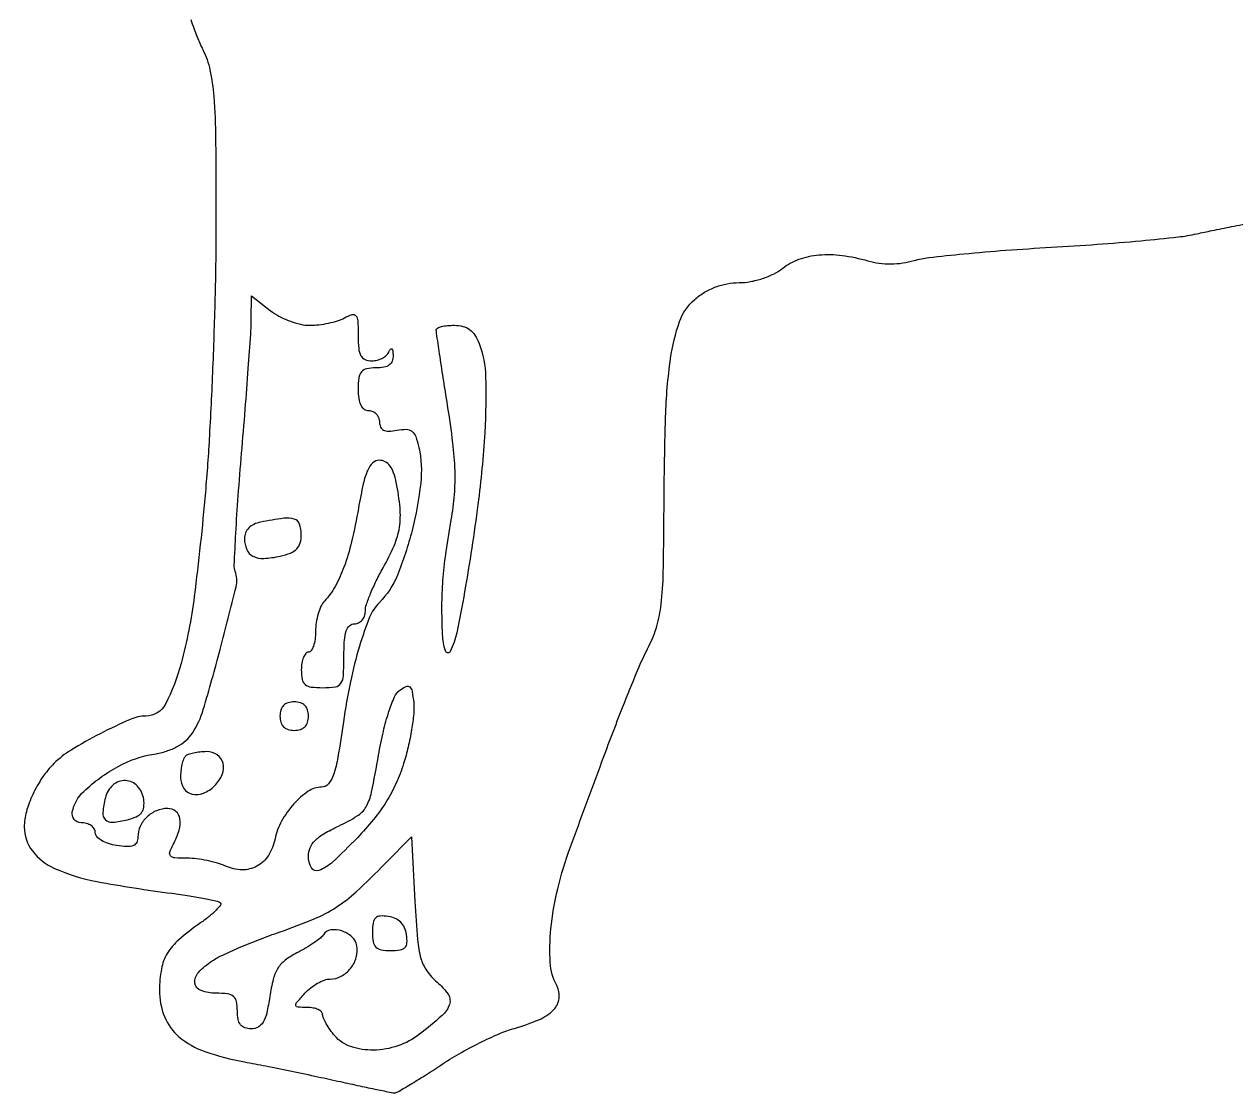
# Model space of a CAD drawing. Extents: x 0 to 524, y 0 to 407.
# Drawn here: x 63 to 233.5, y 0 to 150.4 of the extents above; entities that cross this region are included whole.
import ezdxf

# ---------------------------------------------------------------- set-up
doc = ezdxf.new("R2010")
doc.units = 0

msp = doc.modelspace()

# ---------------------------------------------------------------- linework, layer by layer
msp.add_lwpolyline([(86.447835, 151.025765, 0.010989), (87.329247, 148.600126, 0.02388), (88.133912, 146.789838, -0.063949), (89.142738, 143.922374, -0.033779), (89.681328, 140.182694, -0.016522), (89.934756, 134.218073, -0.002508), (89.987303, 122.289838, -0.005789), (89.875171, 113.090641, -0.003922), (89.543866, 102.613265, -0.003951), (89.064347, 92.495159, -0.007881), (88.495561, 84.5, -0.009939), (86.926936, 69.849146, -0.033394), (85.074761, 60.386939, -0.054077), (82.874611, 54.682523, -0.280701), (80.113756, 53, 0.104273), (77.891141, 52.531389, 0.015202), (73.703605, 50.529246, 0.017597), (69.596884, 48.223573, 0.059727), (67.185969, 46.328826, 0.046968), (65.542309, 44.343518, 0.039993), (64.196003, 41.979657, 0.041464), (63.296532, 39.552497, 0.068109), (63, 37.385693, 0.166587), (64.15276, 34.021773, 0.1229), (67.271464, 31.571516, 0.059982), (73.209266, 29.724691, 0.013151), (83.791872, 28.06655, -0.006532), (86.240059, 27.716091, -0.009518), (88.386995, 27.338084, -0.005561), (90.171053, 26.968185, -0.143431), (90.599447, 26.733886, -0.377897), (90.620081, 26.405669, -0.029348), (89.992062, 25.687473, -0.028622), (89.038811, 24.823382, -0.016749), (87.807575, 23.895807, 0.024314), (84.779981, 21.542296, 0.07854), (83.134329, 19.606807, 0.092707), (82.312744, 17.44375, 0.042599), (82.031803, 14.430335, 0.097687), (82.734439, 10.715633, 0.122799), (84.780252, 7.886471, 0.092246), (88.430327, 5.814104, 0.037065), (94, 4.342533, -0.003007), (96.992994, 3.766216, -0.001656), (100.646765, 3.027257, -0.001651), (104.347683, 2.253245, -0.002648), (107.499626, 1.56571, 0.001804), (110.227883, 0.965766, 0.002652), (112.630061, 0.459927, 0.001242), (114.678209, 0.045269, 0.049358), (115.135674, 0, 0.132447), (115.564489, 0.115619, 0.003367), (117.307682, 1.1451, 0.00696), (119.34285, 2.404413, 0.004665), (121.636047, 3.898211, -0.017393), (124.21073, 5.483534, -0.013718), (127.099339, 7.023139, -0.013937), (129.863827, 8.305689, -0.033091), (132, 9.06218, 0.032358), (135.454519, 10.279852, 0.096777), (137.517474, 11.680727, 0.165954), (138.294744, 13.279997, 0.154943), (137.961253, 15.072399, -0.108244), (137.04595, 18.307169, -0.039708), (137.13801, 23.083378, -0.035339), (138.09682, 28.692721, -0.027753), (139.893465, 34.596096, -0.001158), (144.325564, 46.616659, -0.004228), (147.219265, 54.211759, -0.006433), (149.322552, 59.397161, -0.018387), (150.962259, 62.926021, 0.048498), (152.042764, 65.672444, 0.041058), (152.650089, 68.733928, 0.023077), (152.950601, 73.171445, 0.00447), (153.051351, 81.210162, -0.006433), (153.28026, 95.116244, -0.027937), (153.981671, 103.330281, -0.048942), (155.247243, 108.527733, -0.131697), (157.372576, 111.644053, -0.043828), (158.769662, 112.64729, -0.044035), (160.318086, 113.389835, -0.044303), (161.96337, 113.846232, -0.045543), (163.648034, 114, 0.045322), (165.219557, 114.142741, 0.034183), (166.900717, 114.571121, 0.034625), (168.476399, 115.213411, 0.052606), (169.727129, 116, -0.081058), (172.04664, 117.281512, -0.063659), (174.856697, 117.897649, -0.055031), (178.112532, 117.828442, -0.037041), (181.756602, 117.069806, 0.03784), (183.32971, 116.744931, 0.033382), (185.001751, 116.642355, 0.033346), (186.674565, 116.763235, 0.037525), (188.25, 117.105318, -0.043591), (190.321898, 117.528991, -0.004548), (195.261188, 118.051943, -0.005616), (201.168677, 118.556223, -0.004469), (207.554045, 118.971772, 0.004212), (214.026462, 119.389641, 0.004838), (220.198214, 119.900413, 0.00437), (225.41986, 120.429531, 0.027656), (228.054045, 120.868224, -0.004238), (230.181803, 121.325848, -0.001958), (232.956501, 121.886734, -0.001939), (235.877947, 122.453626, -0.002692)], format="xyb")
for points in [[(103.2006, 108, 0.029929), (104.464405, 108.075716, 0.022496), (105.838725, 108.304085, 0.022926), (107.116069, 108.63773, 0.047551), (108.065741, 109.035184, -0.046393), (109.157234, 109.494959, -0.314344), (109.68642, 109.329423, -0.153954), (109.950681, 108.612143, -0.011871), (110, 106.535184, 0.022403), (110.081446, 104.718365, 0.102156), (110.385542, 103.711111, 0.172983), (110.970258, 103.186352, 0.097516), (111.916667, 103, 0.060204), (112.687147, 103.09311, 0.059088), (113.418476, 103.367188, 0.064373), (114.003208, 103.771682, 0.113869), (114.337719, 104.25, -0.051902), (114.54862, 104.648042, -0.449116), (114.724694, 104.672067, -0.185333), (114.862835, 104.416573, -0.021021), (114.921053, 103.75, -0.09932), (114.800087, 102.965082, -0.149605), (114.385319, 102.417105, -0.113288), (113.634193, 102.099298, -0.043691), (112.5, 102, 0.047675), (111.175563, 101.873428, 0.173074), (110.458333, 101.45, 0.144586), (110.097235, 100.613599, 0.030103), (110, 99, 0.033607), (110.088963, 97.677925, 0.082504), (110.375, 96.75, 0.12651), (110.851045, 96.202091, 0.152103), (111.5, 96, -0.106951), (112.0723, 95.876167, -0.099476), (112.559375, 95.52513, -0.095899), (112.885919, 95.000559, -0.091651), (113, 94.383423, 0.101079), (113.146781, 93.664771, 0.184615), (113.55683, 93.240257, 0.122483), (114.290203, 93.096278, 0.034762), (115.452977, 93.235762, -0.048615), (116.768008, 93.356729, -0.166508), (117.567175, 93.078151, -0.14146), (118.10455, 92.332295, -0.031781), (118.541276, 90.812071, -0.081921), (118.805896, 85.798037, -0.03453), (117.595744, 79.139491, -0.034162), (115.520724, 72.816818, -0.099626), (113, 69.002801, 0.100057), (111.619571, 66.910251, 0.022531), (110.19538, 62.866789, 0.021713), (108.905473, 57.818855, 0.016541), (107.919295, 52.19792, -0.006335), (107.152855, 47.236574, -0.03911), (106.529291, 44.733199, -0.093709), (105.813907, 43.45178, -0.222241), (104.84769, 43, 0.150623), (102.977941, 42.42367, 0.06023), (100.938805, 40.641289, 0.056979), (99.223189, 38.229668, 0.076376), (98.299249, 35.714484, -0.091641), (97.370502, 33.405031, -0.126867), (95.749173, 31.88464, -0.131314), (93.639841, 31.368983, -0.101889), (91.326454, 31.897119, 0.036445), (90.184147, 32.320149, 0.020168), (88.73917, 32.676029, 0.020019), (87.238383, 32.919948, 0.030281), (85.917763, 33, -0.015844), (84.209926, 33.054133, -0.181251), (83.606101, 33.325221, -0.289834), (83.486098, 33.847138, -0.038316), (83.964816, 34.934259, 0.048332), (84.803047, 36.94592, 0.112487), (84.923386, 38.56508, 0.185484), (84.339954, 39.592037, 0.173549), (83.2, 40, 0.098704), (81.628843, 39.68679, 0.092969), (80.259955, 38.792001, 0.094761), (79.327722, 37.479228, 0.107545), (79, 35.973193, -0.113975), (78.827264, 35.225261, -0.1872), (78.356638, 34.789686, -0.106069), (77.48324, 34.644009, -0.024918), (76, 34.786692, -0.041788), (74.837963, 35.057864, -0.058612), (73.870322, 35.501497, -0.073547), (73.217492, 36.044477, -0.184598), (73, 36.613499, 0.142807), (72.845843, 37.142228, 0.099633), (72.4125, 37.592715, 0.084281), (71.764483, 37.896221, 0.067566), (71, 38, -0.473545), (69.763095, 39.510093, -0.155987), (71.379312, 42.414985, -0.063101), (76.213668, 45.921712, -0.08595), (81.299, 47.663803, 0.037674), (83.033861, 48.07711, 0.04846), (84.539309, 48.72434, 0.053537), (85.765236, 49.580893, 0.068591), (86.668978, 50.617549, 0.0732), (88.207011, 53.936917, 0.00729), (90.577205, 62.396247, 0.004646), (92.82077, 71.20816, 0.150542), (92.692384, 73.388221, -0.101431), (92.559462, 74.23617, -0.00192), (92.78651, 78.72654, -0.004592), (93.120757, 83.979533, -0.003048), (93.596298, 90, 0.001415), (94.104629, 96.17846, 0.001762), (94.540521, 101.922883, 0.001428), (94.875668, 106.747513, 0.013455), (94.957862, 108.82258), (95, 112.14516), (97.634859, 110.07258, 0.045529), (98.858172, 109.27891, 0.032025), (100.356674, 108.60882, 0.03246), (101.887, 108.149524, 0.056731)], [(127.024751, 105.4349, -0.084714), (127.94468, 100.759987, -0.020839), (127.815828, 92.902824, -0.018153), (126.859605, 82.800378, -0.009932), (124.99382, 70.5, -0.009176), (123.892844, 64.736578, -0.068018), (122.955434, 62.111075, -0.672067), (122.280471, 62.172958, -0.062741), (121.879609, 64.5, -0.012296), (121.796153, 68.53498, -0.017999), (121.937846, 72.083915, -0.016353), (122.349009, 75.854994, -0.008038), (123.10566, 80.622968, 0.023421), (123.556863, 84.167186, 0.027962), (123.637277, 87.53345, 0.022478), (123.336751, 91.430046, 0.008936), (122.589262, 96.742297, -0.000913), (121.980183, 100.619005, -0.001391), (121.466846, 103.987486, -0.000486), (121.034698, 106.896494, -0.036642), (121, 107.369329, -0.295975), (121.158405, 107.613485, -0.04377), (121.741646, 107.81474, -0.03764), (122.557174, 107.954346, -0.023579), (123.524751, 108, -0.062389), (124.735206, 107.848372, -0.096101), (125.686718, 107.399436, -0.091668), (126.431318, 106.608948, -0.05239)], [(110.040058, 82.25, -0.014347), (109.072869, 77.543474, -0.029981), (107.998961, 73.961906, -0.038625), (106.751426, 71.230681, -0.063071), (105.25, 69.178571, 0.082726), (104.769849, 68.465396, 0.035371), (104.367188, 67.385045, 0.033766), (104.092171, 66.146749, 0.037778), (104, 64.928571, -0.032416), (103.927193, 63.806731, -0.049899), (103.70625, 62.860268, -0.064357), (103.384063, 62.206009, -0.251265), (103, 62, 0.226478), (102.617064, 61.817169, 0.074992), (102.29375, 61.265625, 0.057076), (102.073116, 60.457356, 0.038131), (102, 59.5, 0.047675), (102.126572, 58.175563, 0.173074), (102.55, 57.458333, 0.144586), (103.386401, 57.097235, 0.030103), (105, 57, 0.036189), (106.801169, 57.130535, 0.212646), (107.583333, 57.625, 0.135673), (107.931492, 58.681601, 0.012152), (108, 61.5, -0.016668), (108.072487, 63.673807, -0.063857), (108.333333, 65, -0.12648), (108.803001, 65.727332, -0.188641), (109.5, 66, 0.115668), (110.073112, 66.13438, 0.099726), (110.562913, 66.514062, 0.092621), (110.893871, 67.08169, 0.084266), (111.012045, 67.75, -0.078931), (111.168774, 68.694625, -0.016722), (111.751389, 70.264359, -0.017113), (112.55876, 72.05753, -0.015513), (113.512045, 73.852074, 0.02899), (115.06913, 76.984088, 0.0625), (115.808422, 79.56901, 0.061148), (115.894455, 82.292084, 0.026715), (115.375, 85.875, 0.036812), (114.993781, 87.247175, 0.077071), (114.465486, 88.217864, 0.105027), (113.79382, 88.794312, 0.125647), (112.988231, 89, 0.189378), (112.061814, 88.636063, 0.102951), (111.343768, 87.623802, 0.049115), (110.721706, 85.705932, 0.010377)], [(96.25, 80.294267, 0.065043), (95.324811, 79.987484, 0.087055), (94.608465, 79.472005, 0.095937), (94.157941, 78.787469, 0.09801), (94, 77.989466, 0.098732), (94.310125, 76.434229, 0.181448), (95.180925, 75.504425, 0.128814), (96.704567, 75.190888, 0.040756), (99.024399, 75.505359, 0.037803), (100.493479, 75.946592, 0.109012), (101.375172, 76.529951, 0.129243), (101.844254, 77.364523, 0.063835), (102, 78.579455, 0.08637), (101.746972, 80.033317, 0.238457), (101.01357, 80.727594, 0.107685), (99.529385, 80.839546, 0.012756)], [(116.39784, 46.314515, -0.030566), (115.325503, 43.515423, -0.032736), (113.940563, 40.933969, -0.030985), (112.158942, 38.437406, -0.022623), (109.89371, 35.890876, -0.01235), (106.393906, 32.470955, -0.09695), (104.471612, 31.276835, -0.367617), (103.437559, 31.644948, -0.131813), (103, 33.27588, -0.101052), (103.242229, 34.46217, -0.095579), (103.932401, 35.485373, -0.065141), (105.196278, 36.459603, -0.022675), (107.238135, 37.52588, 0.03036), (109.874893, 38.954783, 0.125339), (111.119941, 40.254027, 0.078064), (111.882592, 42.286889, 0.007516), (112.872451, 47.487972, -0.013371), (113.554955, 50.8587, -0.022628), (114.328148, 53.633345, -0.024391), (115.128981, 55.724144, -0.130871), (115.884316, 56.668153, -0.050958), (116.767365, 57.190163, -0.305327), (117.267986, 57.109054, -0.163539), (117.590036, 56.510035, -0.015842), (117.819054, 54.853821, -0.050748), (117.825651, 53.324885, -0.016958), (117.533182, 51.105201, -0.016679), (117.040566, 48.653349, -0.018279)], [(99, 53, 0.072254), (99.126841, 52.126841, 0.124864), (99.5, 51.5, 0.124864), (100.126841, 51.126841, 0.072254), (101, 51, 0.072254), (101.873159, 51.126841, 0.124864), (102.5, 51.5, 0.124864), (102.873159, 52.126841, 0.072254), (103, 53, 0.072254), (102.873159, 53.873159, 0.124864), (102.5, 54.5, 0.124864), (101.873159, 54.873159, 0.072254), (101, 55, 0.072254), (100.126841, 54.873159, 0.124864), (99.5, 54.5, 0.124864), (99.126841, 53.873159, 0.072254)], [(85.666667, 47.333333, 0.11238), (85.409196, 46.924097, 0.029781), (85.195833, 46.177083, 0.028659), (85.049067, 45.275476, 0.026022), (85, 44.333333, 0.14721), (85.451298, 42.833708, 0.190841), (86.618671, 42.019527, 0.157061), (88.222644, 42.147654, 0.098848), (89.8, 43.2, 0.098848), (90.852346, 44.777356, 0.157061), (90.980473, 46.381329, 0.190841), (90.166292, 47.548702, 0.14721), (88.666667, 48, 0.026022), (87.724524, 47.950933, 0.028659), (86.822917, 47.804167, 0.029781), (86.075903, 47.590804, 0.11238)], [(74.415249, 41.518349, 0.038162), (74.059428, 39.440711, 0.223285), (74.425466, 38.425466, 0.223285), (75.440711, 38.059428, 0.038162), (77.518349, 38.415249, 0.042724), (78.770495, 38.845961, 0.12039), (79.498791, 39.406918, 0.139345), (79.82604, 40.185405, 0.065665), (79.814919, 41.285346, 0.151494), (78.934851, 43.145294, 0.198813), (77.248406, 43.930262, 0.196552), (75.485465, 43.296647, 0.149015)], [(121.109824, 15.578299, -0.064418), (122.663655, 13.851003, -0.237062), (122.860409, 12.438376, -0.131012), (121.812041, 10.864713, -0.016321), (118.615141, 8.226512, -0.082184), (115.596021, 6.603318, -0.077962), (112.158595, 6.000184, -0.085388), (108.985757, 6.487112, -0.135841), (106.722241, 8.011431, -0.022104), (106.063007, 8.854045, -0.024643), (105.505908, 9.722396, -0.025011), (105.108946, 10.501686, -0.10567), (105, 11.011431, 0.204678), (104.838563, 11.389278, 0.083479), (104.366972, 11.709608, 0.063714), (103.669958, 11.92739, 0.043924), (102.845012, 12, -0.014191), (101.491255, 12.03843, -0.349021), (101.229349, 12.272045, -0.222937), (101.342025, 12.682566, -0.007247), (102.5, 14, -0.042122), (103.319784, 14.765298, -0.037937), (104.284299, 15.4125, -0.04), (105.24307, 15.858274, -0.089048), (106.032543, 16, 0.123586), (107.597821, 16.392894, 0.100214), (108.934956, 17.500105, 0.099327), (109.744618, 19.049941, 0.118974), (109.821092, 20.690477, 0.161171), (109.124801, 21.935728, 0.10624), (107.696707, 22.771842, 0.116629), (106.155697, 22.904352, 0.215891), (105.119827, 22.237926, -0.083475), (104.691924, 21.769686, -0.016117), (103.762318, 21.089638, -0.016742), (102.613067, 20.359678, -0.014761), (101.368914, 19.675345, 0.044476), (99.723763, 18.63876, 0.091277), (98.702859, 17.515294, 0.077007), (98.048241, 15.974904, 0.024826), (97.557641, 13.535813, -0.017562), (97.126757, 11.220149, -0.076282), (96.621461, 9.922606, -0.139871), (95.923552, 9.246905, -0.123445), (94.938727, 9, -0.081273), (94.043174, 9.146536, -0.147762), (93.443873, 9.572376, -0.120514), (93.105445, 10.330729, -0.044999), (93, 11.5, 0.047675), (92.873428, 12.824437, 0.173074), (92.45, 13.541667, 0.144586), (91.613599, 13.902765, 0.030103), (90, 14, -0.086299), (87.880511, 14.368563, -0.283994), (87.033169, 15.431447, -0.220215), (87.518395, 16.926193, -0.060914), (89.451859, 18.560414, -0.035722), (90.843664, 19.336424, -0.008481), (93.269444, 20.420443, -0.008681), (96.106402, 21.573108, -0.008471), (99.004858, 22.636466, 0.014522), (103.825928, 24.471659, 0.045889), (106.88133, 26.079773, 0.042756), (109.704191, 28.278102, 0.011379), (113.80264, 32.251215), (117.5, 36.002431), (118, 26.910974, 0.006972), (118.369835, 21.550669, 0.04628), (118.836973, 18.913612, 0.086876), (119.657574, 17.175677, 0.061774)], [(112, 22.569551, 0.042944), (112.114059, 21.243985, 0.154648), (112.5, 20.5, 0.154648), (113.243985, 20.114059, 0.042944), (114.569551, 20, 0.03591), (115.893075, 20.095178, 0.161847), (116.576922, 20.43782, 0.18449), (116.869085, 21.091139, 0.049221), (116.819551, 22.25, 0.071286), (116.534868, 23.227453, 0.090158), (116, 24, 0.090158), (115.227453, 24.534868, 0.071286), (114.25, 24.819551, 0.049221), (113.091139, 24.869085, 0.18449), (112.43782, 24.576922, 0.161847), (112.095178, 23.893075, 0.03591)]]:
    msp.add_lwpolyline(points, format="xyb", close=True)

doc.saveas('drawing.dxf')
